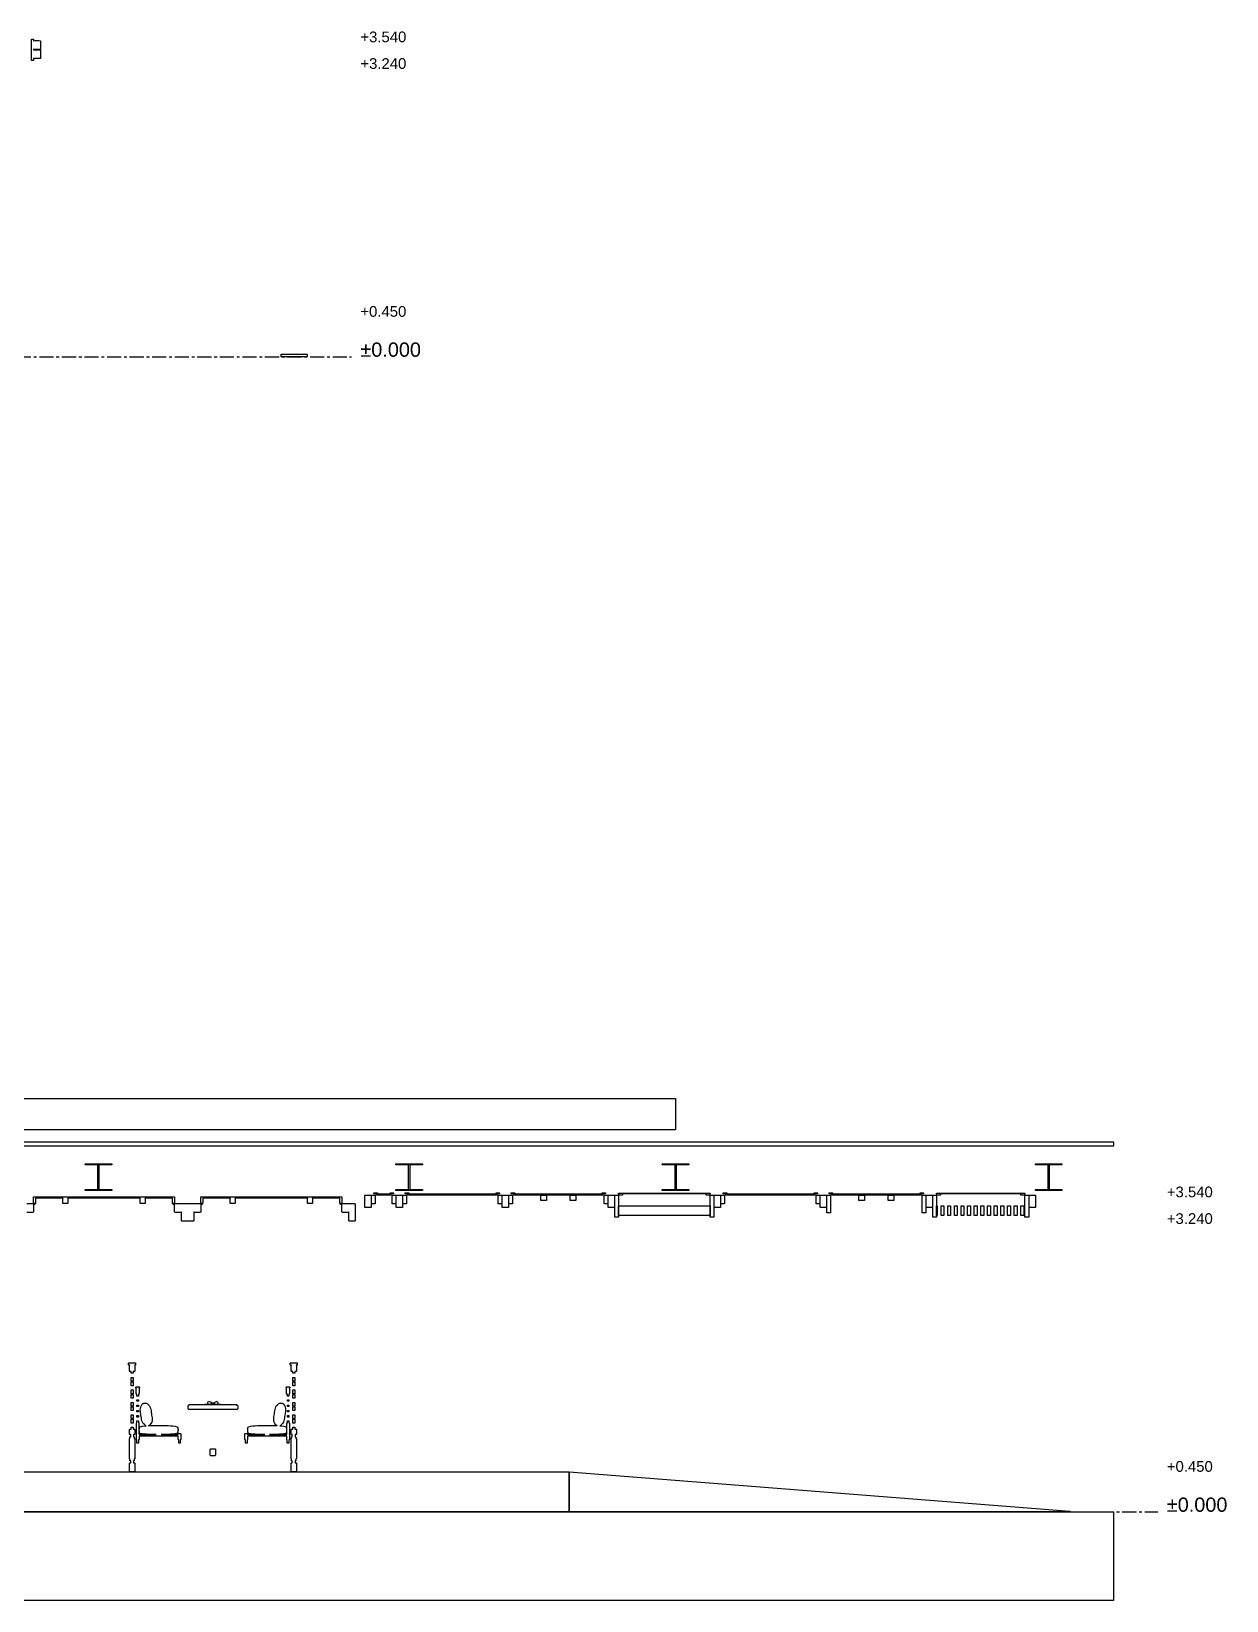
# Model space of a CAD drawing. Header units: millimetres. Extents: x -2320 to 44593, y -183000 to 30400.
# Drawn here: x 24556 to 38013, y -126000 to -108338 of the extents above; entities that cross this region are included whole.
import ezdxf

# ---------------------------------------------------------------- set-up
doc = ezdxf.new("R2010")
doc.units = ezdxf.units.MM
doc.header["$LTSCALE"] = 50
doc.linetypes.add('CENTER', pattern=[5.08, 3.175, -0.635, 0.635, -0.635])
for name, color, linetype in [('A-BLDG', 8, 'Continuous'), ('A-DIMS', 1, 'Continuous'), ('A-SECT', 7, 'Continuous'), ('S-GRID', 8, 'CENTER')]:
    doc.layers.add(name, color=color, linetype=linetype)
doc.styles.add('VN', font='arial.ttf')

msp = doc.modelspace()

# ---------------------------------------------------------------- linework, layer by layer
at = {"layer": 'A-BLDG'}
msp.add_lwpolyline([(31809.6, -120350), (31809.6, -120700), (3809.6, -120700), (3809.6, -120350)], close=True, dxfattribs=at)
at = {"layer": 'A-SECT'}
for points in [[(24598.5, -108644.9), (24578.1, -108643), (24578.1, -108667), (24557.5, -108667.1), (24557.5, -108427.1), (24578.1, -108427), (24578.1, -108443), (24598.5, -108440.9), (24639.2, -108440.8), (24659.6, -108442.7), (24659.6, -108538.7), (24639.2, -108540.8), (24598.5, -108540.9), (24578.1, -108539), (24578.1, -108547), (24598.5, -108544.9), (24639.2, -108544.8), (24659.6, -108546.7), (24659.6, -108642.7), (24639.2, -108644.8)], [(27384, -111970), (27640.5, -111970), (27651, -111970), (27653.7, -111970), (27659.9, -111970), (27659.9, -112000), (27653.7, -112000), (27651, -112000), (27640.5, -112000), (27384, -112000), (27383.9, -112000), (27375.2, -112000), (27366.5, -112000), (27366.5, -111970), (27375.2, -111970), (27383.9, -111970)], [(36740.2, -120835), (36740.2, -120885), (22009.6, -120885), (22009.6, -120835)], [(25302.5, -121095.7), (25159.6, -121095.7), (25159.6, -121085), (25459.6, -121085), (25459.6, -121095.7), (25316.7, -121095.7), (25316.7, -121374.3), (25459.6, -121374.3), (25459.6, -121385), (25159.6, -121385), (25159.6, -121374.3), (25302.5, -121374.3)], [(28802.5, -121095.7), (28659.6, -121095.7), (28659.6, -121085), (28959.6, -121085), (28959.6, -121095.7), (28816.7, -121095.7), (28816.7, -121374.3), (28959.6, -121374.3), (28959.6, -121385), (28659.6, -121385), (28659.6, -121374.3), (28802.5, -121374.3)], [(31802.5, -121095.7), (31659.6, -121095.7), (31659.6, -121085), (31959.6, -121085), (31959.6, -121095.7), (31816.7, -121095.7), (31816.7, -121374.3), (31959.6, -121374.3), (31959.6, -121385), (31659.6, -121385), (31659.6, -121374.3), (31802.5, -121374.3)], [(36002.5, -121095.7), (35859.6, -121095.7), (35859.6, -121085), (36159.6, -121085), (36159.6, -121095.7), (36016.7, -121095.7), (36016.7, -121374.3), (36159.6, -121374.3), (36159.6, -121385), (35859.6, -121385), (35859.6, -121374.3), (36002.5, -121374.3)], [(24581, -121455), (26165.3, -121455), (26165.3, -121470), (26165.3, -121530), (26145.3, -121530), (26145.3, -121470), (25833.3, -121470), (25838, -121474), (25838, -121526), (25833.3, -121530), (25784.3, -121530), (25779.6, -121526), (25779.7, -121474), (25784.3, -121470), (24962, -121470), (24966.7, -121474), (24966.7, -121526), (24962, -121530), (24913, -121530), (24908.4, -121526), (24908.4, -121474), (24913, -121470), (24601, -121470), (24601, -121530), (24581, -121530), (24581, -121470)], [(28049.6, -121470), (28049.6, -121530), (28029.6, -121530), (28029.6, -121470), (27717.6, -121470), (27722.3, -121474), (27722.3, -121526), (27717.6, -121530), (27668.6, -121530), (27663.9, -121526), (27663.9, -121474), (27668.6, -121470), (26846.3, -121470), (26851, -121474), (26851, -121526), (26846.3, -121530), (26797.3, -121530), (26792.6, -121526), (26792.6, -121474), (26797.3, -121470), (26485.3, -121470), (26485.3, -121530), (26465.3, -121530), (26465.3, -121470), (26465.3, -121455), (28049.6, -121455)], [(28379.6, -121435), (28379.6, -121575), (28309.6, -121575), (28309.6, -121435)], [(28384.6, -121435), (28426.6, -121435), (28426.6, -121535), (28384.6, -121535)], [(28411.6, -121411), (28451.6, -121411), (28451.6, -121423), (28593.7, -121423), (28593.7, -121411), (28633.7, -121411), (28633.7, -121423), (28603.7, -121423), (28603.7, -121435), (28441.6, -121435), (28441.6, -121423), (28411.6, -121423)], [(28618.7, -121435), (28660.7, -121435), (28660.7, -121535), (28618.7, -121535)], [(28733.7, -121435), (28733.7, -121575), (28663.7, -121575), (28663.7, -121435)], [(28736.7, -121435), (28778.7, -121435), (28778.7, -121535), (28736.7, -121535)], [(28763.7, -121411), (28803.7, -121411), (28803.7, -121423), (29787.2, -121423), (29787.2, -121411), (29827.2, -121411), (29827.2, -121423), (29797.2, -121423), (29797.2, -121435), (28793.7, -121435), (28793.7, -121423), (28763.7, -121423)], [(29812.2, -121435), (29854.2, -121435), (29854.2, -121535), (29812.2, -121535)], [(29927.2, -121435), (29927.2, -121575), (29857.2, -121575), (29857.2, -121435)], [(29930.2, -121535), (29930.2, -121435), (29972.2, -121435), (29972.2, -121535)], [(29957.2, -121411), (29997.2, -121411), (29997.2, -121423), (30980.7, -121423), (30980.7, -121411), (31020.7, -121411), (31020.7, -121423), (30990.7, -121423), (30990.7, -121435), (29987.2, -121435), (29987.2, -121423), (29957.2, -121423)], [(30291, -121495), (30291, -121437), (30354.1, -121437), (30354.1, -121495)], [(30623.8, -121437), (30686.9, -121437), (30686.9, -121495), (30623.8, -121495)], [(31005.7, -121535), (31005.7, -121435), (31047.7, -121435), (31047.7, -121535)], [(31120.7, -121435), (31120.7, -121575), (31050.7, -121575), (31050.7, -121435)], [(31123.7, -121435), (31165.7, -121435), (31165.7, -121685), (31123.7, -121685)], [(32199.2, -121423), (32194.2, -121423), (32194.2, -121435), (32154.2, -121435), (32154.2, -121423), (31210.7, -121423), (31210.7, -121435), (31170.7, -121435), (31170.7, -121423), (31165.7, -121423), (31165.7, -121413), (32199.2, -121413)], [(32199.2, -121685), (32199.2, -121435), (32241.2, -121435), (32241.2, -121685)], [(32314.2, -121435), (32314.2, -121575), (32244.2, -121575), (32244.2, -121435)], [(32317.2, -121435), (32359.2, -121435), (32359.2, -121535), (32317.2, -121535)], [(32344.2, -121411), (32384.2, -121411), (32384.2, -121423), (33367.6, -121423), (33367.6, -121411), (33407.6, -121411), (33407.6, -121423), (33377.6, -121423), (33377.6, -121435), (32374.2, -121435), (32374.2, -121423), (32344.2, -121423)], [(33392.6, -121435), (33434.6, -121435), (33434.6, -121535), (33392.6, -121535)], [(33507.6, -121435), (33507.6, -121575), (33437.6, -121575), (33437.6, -121435)], [(33510.6, -121435), (33552.6, -121435), (33552.6, -121635), (33510.6, -121635)], [(33537.6, -121423), (33537.6, -121411), (33577.6, -121411), (33577.6, -121423), (34561.1, -121423), (34561.1, -121411), (34601.1, -121411), (34601.1, -121423), (34571.1, -121423), (34571.1, -121435), (33567.6, -121435), (33567.6, -121423)], [(33871.4, -121437), (33934.6, -121437), (33934.6, -121495), (33871.4, -121495)], [(34204.2, -121437), (34267.4, -121437), (34267.4, -121495), (34204.2, -121495)], [(34586.1, -121635), (34586.1, -121435), (34628.1, -121435), (34628.1, -121635)], [(34701.1, -121435), (34701.1, -121575), (34631.1, -121575), (34631.1, -121435)], [(34704.1, -121435), (34746.1, -121435), (34746.1, -121685), (34704.1, -121685)], [(35742.6, -121423), (35737.6, -121423), (35737.6, -121435), (35697.6, -121435), (35697.6, -121423), (34791.1, -121423), (34791.1, -121435), (34751.1, -121435), (34751.1, -121423), (34746.1, -121423), (34746.1, -121413), (35742.6, -121413)], [(35742.6, -121435), (35784.6, -121435), (35784.6, -121685), (35742.6, -121685)], [(35789.6, -121435), (35824.6, -121435), (35859.6, -121435), (35859.6, -121575), (35824.6, -121575), (35789.6, -121575)], [(26241.3, -121630), (26169.3, -121630), (26165.3, -121626), (26165.3, -121542), (26150.3, -121542), (26150.3, -121532), (26165.3, -121532), (26165.3, -121534), (26169.3, -121530), (26241.3, -121530), (26245.3, -121534), (26245.3, -121536), (26251.3, -121530), (26379.3, -121530), (26385.3, -121536), (26385.3, -121534), (26389.3, -121530), (26461.3, -121530), (26465.3, -121534), (26465.3, -121532), (26480.3, -121532), (26480.3, -121542), (26465.3, -121542), (26465.3, -121626), (26461.3, -121630), (26389.3, -121630), (26385.3, -121626), (26385.3, -121724), (26379.3, -121730), (26251.3, -121730), (26245.3, -121724), (26245.3, -121626)], [(28135.6, -121730), (28129.6, -121724), (28129.6, -121626), (28125.6, -121630), (28053.6, -121630), (28049.6, -121626), (28049.6, -121542), (28034.6, -121542), (28034.6, -121532), (28049.6, -121532), (28049.6, -121534), (28053.6, -121530), (28125.6, -121530), (28129.6, -121534), (28129.6, -121536), (28135.6, -121530), (28193.6, -121530), (28199.6, -121536), (28199.6, -121724), (28193.6, -121730)], [(31166.7, -121665), (31166.7, -121555), (32198.2, -121555), (32198.2, -121665)], [(34747.1, -121555), (34754.6, -121555), (34754.6, -121665), (34747.1, -121665)], [(34797.6, -121555), (34829.6, -121555), (34829.6, -121665), (34797.6, -121665)], [(34872.6, -121555), (34904.6, -121555), (34904.6, -121665), (34872.6, -121665)], [(34947.6, -121665), (34947.6, -121555), (34979.6, -121555), (34979.6, -121665)], [(35022.6, -121555), (35054.6, -121555), (35054.6, -121665), (35022.6, -121665)], [(35097.6, -121555), (35129.6, -121555), (35129.6, -121665), (35097.6, -121665)], [(35172.6, -121665), (35172.6, -121555), (35204.6, -121555), (35204.6, -121665)], [(35247.6, -121555), (35279.6, -121555), (35279.6, -121665), (35247.6, -121665)], [(35322.6, -121665), (35322.6, -121555), (35354.6, -121555), (35354.6, -121665)], [(35397.6, -121555), (35429.6, -121555), (35429.6, -121665), (35397.6, -121665)], [(35472.6, -121665), (35472.6, -121555), (35504.6, -121555), (35504.6, -121665)], [(35547.6, -121555), (35579.6, -121555), (35579.6, -121665), (35547.6, -121665)], [(35622.6, -121665), (35622.6, -121555), (35654.6, -121555), (35654.6, -121665)], [(35697.6, -121665), (35697.6, -121555), (35729.6, -121555), (35729.6, -121665)], [(25701.6, -123441.2), (25677.6, -123441.2), (25677.6, -123427.1), (25677.6, -123420), (25663.6, -123420), (25659.6, -123416), (25659.6, -123354), (25663.6, -123350), (25652.6, -123350), (25649.6, -123347), (25649.6, -123328), (25652.6, -123325), (25726.6, -123325), (25729.6, -123328), (25729.6, -123347), (25726.6, -123350), (25715.6, -123350), (25719.6, -123354), (25719.6, -123416), (25715.6, -123420), (25701.6, -123420), (25701.6, -123427.1)], [(27479.6, -123354), (27483.6, -123350), (27472.6, -123350), (27469.6, -123347), (27469.6, -123328), (27472.6, -123325), (27546.6, -123325), (27549.6, -123328), (27549.6, -123347), (27546.6, -123350), (27535.6, -123350), (27539.6, -123354), (27539.6, -123416), (27535.6, -123420), (27521.6, -123420), (27521.6, -123427.1), (27521.6, -123441.2), (27497.6, -123441.2), (27497.6, -123427.1), (27497.6, -123420), (27483.6, -123420), (27479.6, -123416)], [(25701.6, -123531.2), (25677.6, -123531.2), (25677.6, -123525.4), (25677.6, -123488.8), (25701.6, -123488.8), (25701.6, -123525.4)], [(25677.6, -123538.8), (25701.6, -123538.8), (25701.6, -123566.1), (25701.6, -123581.2), (25677.6, -123581.2), (25677.6, -123566.1)], [(25677.6, -123665.4), (25677.6, -123628.8), (25701.6, -123628.8), (25701.6, -123665.4), (25701.6, -123671.2), (25677.6, -123671.2)], [(25744.6, -123697.4), (25744.6, -123697.3), (25744.6, -123692.6), (25744.6, -123675), (25740.6, -123675), (25736.6, -123671), (25736.6, -123614), (25740.6, -123610), (25736.6, -123610), (25732.6, -123606), (25732.6, -123599), (25736.6, -123595), (25770.6, -123595), (25774.6, -123599), (25774.6, -123606), (25770.6, -123610), (25766.6, -123610), (25770.6, -123614), (25770.6, -123671), (25766.6, -123675), (25760.6, -123675), (25760.6, -123692.6), (25760.6, -123697.3), (25760.6, -123697.4), (25760.6, -123697.6), (25744.6, -123697.6)], [(27438.6, -123697.4), (27438.6, -123697.3), (27438.6, -123675), (27432.6, -123675), (27428.6, -123671), (27428.6, -123614), (27432.6, -123610), (27428.6, -123610), (27424.6, -123606), (27424.6, -123599), (27428.6, -123595), (27462.6, -123595), (27466.6, -123599), (27466.6, -123606), (27462.6, -123610), (27458.6, -123610), (27462.6, -123614), (27462.6, -123671), (27458.6, -123675), (27454.6, -123675), (27454.6, -123697.3), (27454.6, -123697.4), (27454.6, -123697.6), (27438.6, -123697.6)], [(27521.6, -123531.2), (27497.6, -123531.2), (27497.6, -123525.4), (27497.6, -123488.8), (27521.6, -123488.8), (27521.6, -123525.4)], [(27497.6, -123538.8), (27521.6, -123538.8), (27521.6, -123566.1), (27521.6, -123581.2), (27497.6, -123581.2), (27497.6, -123566.1)], [(27497.6, -123665.4), (27497.6, -123628.8), (27521.6, -123628.8), (27521.6, -123665.4), (27521.6, -123671.2), (27497.6, -123671.2)], [(25701.6, -123684.6), (25701.6, -123721.2), (25677.6, -123721.2), (25677.6, -123684.6), (25677.6, -123678.8), (25701.6, -123678.8)], [(25701.6, -123811.2), (25677.6, -123811.2), (25677.6, -123805.4), (25677.6, -123768.8), (25701.6, -123768.8), (25701.6, -123805.4)], [(25738.6, -124187), (25738.6, -124123), (25741.6, -124120), (25738.6, -124117), (25738.6, -124003), (25741.6, -124000), (25744.6, -124000), (25744.6, -123977.7), (25744.6, -123977.6), (25744.6, -123977.4), (25760.6, -123977.4), (25760.6, -123977.6), (25760.6, -123977.7), (25760.6, -124000), (25763.6, -124000), (25766.6, -124003), (25766.6, -124117), (25763.6, -124120), (25765.6, -124120), (25768.6, -124123), (25768.6, -124130), (25961.7, -124130), (25934.9, -124129.9), (25908, -124129.7), (25881.1, -124129.2), (25854.2, -124128.2), (25827.4, -124125.9), (25801.6, -124122.3), (25782.3, -124117.7), (25774, -124113), (25772.3, -124108.3), (25771.8, -124103.6), (25771.4, -124098.9), (25771.1, -124094.2), (25770.8, -124089.4), (25770.7, -124084.7), (25770.7, -124080.6), (25770.2, -124078.8), (25770.7, -124078.3), (25770.7, -124075.3), (25770.8, -124070.6), (25771.1, -124065.8), (25771.4, -124061.1), (25771.8, -124056.4), (25772.3, -124051.7), (25774, -124047), (25782.3, -124042.3), (25801.6, -124037.7), (25827.4, -124034.1), (25847, -124032.4), (25845.9, -124032.1), (25839, -124027.9), (25827.4, -124018.2), (25815, -124004.9), (25806.3, -123990.4), (25800.8, -123975.4), (25797.1, -123960.2), (25794.3, -123944.8), (25792, -123929.4), (25789.7, -123913.9), (25787.3, -123898.5), (25785, -123883), (25783.1, -123867.5), (25782.1, -123851.8), (25782.9, -123835.9), (25786.9, -123819.5), (25794.9, -123803.1), (25803.1, -123790.4), (25808.4, -123784.3), (25811.6, -123782.4), (25814.5, -123781.2), (25817.4, -123780.2), (25820.4, -123779.2), (25823.3, -123778.5), (25826.3, -123777.8), (25828.9, -123777.4), (25830.4, -123776.7), (25830.9, -123777.1), (25832.3, -123776.9), (25835.3, -123776.6), (25838.4, -123776.5), (25841.5, -123776.5), (25844.6, -123776.7), (25847.7, -123776.9), (25851.3, -123777.9), (25858.2, -123782.1), (25869.8, -123791.8), (25882.2, -123805.1), (25890.9, -123819.6), (25896.4, -123834.6), (25900.1, -123849.8), (25902.9, -123865.2), (25905.2, -123880.6), (25907.5, -123896.1), (25909.9, -123911.5), (25912.2, -123927), (25914.1, -123942.5), (25915.1, -123958.2), (25914.3, -123974.1), (25910.3, -123990.5), (25902.4, -124006.9), (25894.1, -124019.6), (25888.8, -124025.7), (25885.6, -124027.6), (25882.7, -124028.8), (25879.8, -124029.8), (25876.8, -124030.8), (25876, -124031), (25881.1, -124030.8), (25908, -124030.3), (25934.9, -124030.1), (25961.7, -124030), (25988.6, -124030), (26015.5, -124030), (26042.4, -124030.1), (26069.2, -124030.3), (26096.1, -124030.8), (26123, -124031.8), (26149.9, -124034.1), (26175.6, -124037.7), (26194.9, -124042.3), (26203.2, -124047), (26204.9, -124051.7), (26205.4, -124056.4), (26205.8, -124061.1), (26206.1, -124065.8), (26206.4, -124070.6), (26206.5, -124075.3), (26206.5, -124079.4), (26207, -124081.2), (26206.5, -124081.7), (26206.5, -124084.7), (26206.4, -124089.4), (26206.1, -124094.2), (26205.8, -124098.9), (26205.4, -124103.6), (26204.9, -124108.3), (26203.2, -124113), (26194.9, -124117.7), (26175.6, -124122.3), (26149.9, -124125.9), (26123, -124128.2), (26096.1, -124129.2), (26069.2, -124129.7), (26042.4, -124129.9), (26015.5, -124130), (26208.6, -124130), (26208.6, -124123), (26211.6, -124120), (26235.6, -124120), (26238.6, -124123), (26238.6, -124187), (26235.6, -124190), (26232.6, -124190), (26232.6, -124226.3), (26214.6, -124226.3), (26214.6, -124190), (26211.6, -124190), (26208.6, -124187), (26208.6, -124150), (25768.6, -124150), (25768.6, -124187), (25765.6, -124190), (25762.6, -124190), (25762.6, -124226.3), (25744.6, -124226.3), (25744.6, -124190), (25741.6, -124190)], [(25744.6, -123756.6), (25744.6, -123740.2), (25744.6, -123740), (25744.6, -123739.8), (25760.6, -123739.8), (25760.6, -123740), (25760.6, -123740.2), (25760.6, -123756.6), (25760.6, -123756.8), (25760.6, -123757), (25744.6, -123757), (25744.6, -123756.8)], [(25744.6, -123816), (25744.6, -123799.6), (25744.6, -123799.4), (25744.6, -123799.2), (25760.6, -123799.2), (25760.6, -123799.4), (25760.6, -123799.6), (25760.6, -123816), (25760.6, -123816.2), (25760.6, -123816.4), (25744.6, -123816.4), (25744.6, -123816.2)], [(26879.6, -123842), (26871.6, -123850), (26327.6, -123850), (26319.6, -123842), (26319.6, -123808), (26327.6, -123800), (26333.6, -123800), (26329.6, -123796), (26333.6, -123792), (26865.6, -123792), (26869.6, -123796), (26865.6, -123800), (26871.6, -123800), (26879.6, -123808)], [(26689.7, -123792), (26509.5, -123792), (26509.5, -123789), (26547.5, -123789), (26544, -123771), (26551, -123755), (26558.1, -123757.9), (26571.9, -123762.8), (26572.7, -123763), (26579.6, -123775), (26581.1, -123775.1), (26588.1, -123775.3), (26594.1, -123775.4), (26599.6, -123775.4), (26605.1, -123775.4), (26611.1, -123775.3), (26618.1, -123775.1), (26619.6, -123775), (26626.5, -123763), (26627.3, -123762.8), (26641.1, -123757.9), (26648.1, -123755), (26655.2, -123771), (26651.7, -123789), (26689.7, -123789)], [(26963.6, -124120), (26987.6, -124120), (26990.6, -124123), (26990.6, -124130), (27183.7, -124130), (27156.9, -124129.9), (27130, -124129.7), (27103.1, -124129.2), (27076.2, -124128.2), (27049.4, -124125.9), (27023.6, -124122.3), (27004.3, -124117.7), (26996, -124113), (26994.3, -124108.3), (26993.8, -124103.6), (26993.4, -124098.9), (26993.1, -124094.2), (26992.8, -124089.4), (26992.7, -124084.7), (26992.7, -124081.7), (26992.2, -124081.2), (26992.7, -124079.4), (26992.7, -124075.3), (26992.8, -124070.6), (26993.1, -124065.8), (26993.4, -124061.1), (26993.8, -124056.4), (26994.3, -124051.7), (26996, -124047), (27004.3, -124042.3), (27023.6, -124037.7), (27049.4, -124034.1), (27076.2, -124031.8), (27103.1, -124030.8), (27130, -124030.3), (27156.9, -124030.1), (27183.7, -124030), (27210.6, -124030), (27237.5, -124030), (27264.3, -124030.1), (27291.2, -124030.3), (27318.1, -124030.8), (27323.2, -124031), (27322.4, -124030.8), (27319.4, -124029.8), (27316.5, -124028.8), (27313.6, -124027.6), (27310.4, -124025.7), (27305.1, -124019.6), (27296.8, -124006.9), (27288.9, -123990.5), (27284.9, -123974.1), (27284.1, -123958.2), (27285.1, -123942.5), (27287, -123927), (27289.3, -123911.5), (27291.7, -123896.1), (27294, -123880.6), (27296.3, -123865.2), (27299.1, -123849.8), (27302.8, -123834.6), (27308.3, -123819.6), (27317, -123805.1), (27329.4, -123791.8), (27341, -123782.1), (27347.9, -123777.9), (27351.5, -123776.9), (27354.6, -123776.7), (27357.7, -123776.5), (27360.8, -123776.5), (27363.9, -123776.6), (27366.9, -123776.9), (27368.3, -123777.1), (27368.8, -123776.7), (27370.3, -123777.4), (27372.9, -123777.8), (27375.9, -123778.5), (27378.8, -123779.2), (27381.8, -123780.2), (27384.7, -123781.2), (27387.6, -123782.4), (27390.8, -123784.3), (27396.1, -123790.4), (27404.3, -123803.1), (27412.3, -123819.5), (27416.3, -123835.9), (27417.1, -123851.8), (27416.1, -123867.5), (27414.2, -123883), (27411.9, -123898.5), (27409.5, -123913.9), (27407.2, -123929.4), (27404.9, -123944.8), (27402.1, -123960.2), (27398.4, -123975.4), (27392.9, -123990.4), (27384.2, -124004.9), (27371.8, -124018.2), (27360.2, -124027.9), (27353.3, -124032.1), (27352.2, -124032.4), (27371.8, -124034.1), (27397.6, -124037.7), (27416.9, -124042.3), (27425.2, -124047), (27426.9, -124051.7), (27427.4, -124056.4), (27427.8, -124061.1), (27428.1, -124065.8), (27428.4, -124070.6), (27428.5, -124075.3), (27428.5, -124078.3), (27429, -124078.8), (27428.5, -124080.6), (27428.5, -124084.7), (27428.4, -124089.4), (27428.1, -124094.2), (27427.8, -124098.9), (27427.4, -124103.6), (27426.9, -124108.3), (27425.2, -124113), (27416.9, -124117.7), (27397.6, -124122.3), (27371.8, -124125.9), (27345, -124128.2), (27318.1, -124129.2), (27291.2, -124129.7), (27264.3, -124129.9), (27237.5, -124130), (27430.6, -124130), (27430.6, -124123), (27433.6, -124120), (27435.6, -124120), (27432.6, -124117), (27432.6, -124003), (27435.6, -124000), (27438.6, -124000), (27438.6, -123982.4), (27438.6, -123977.7), (27438.6, -123977.6), (27438.6, -123977.4), (27454.6, -123977.4), (27454.6, -123977.6), (27454.6, -123977.7), (27454.6, -123982.4), (27454.6, -124000), (27457.6, -124000), (27460.6, -124003), (27460.6, -124117), (27457.6, -124120), (27460.6, -124123), (27460.6, -124187), (27457.6, -124190), (27454.6, -124190), (27454.6, -124226.3), (27436.6, -124226.3), (27436.6, -124190), (27433.6, -124190), (27430.6, -124187), (27430.6, -124150), (26990.6, -124150), (26990.6, -124187), (26987.6, -124190), (26984.6, -124190), (26984.6, -124226.3), (26966.6, -124226.3), (26966.6, -124190), (26963.6, -124190), (26960.6, -124187), (26960.6, -124123)], [(27454.6, -123740.2), (27454.6, -123756.6), (27454.6, -123756.8), (27454.6, -123757), (27438.6, -123757), (27438.6, -123756.8), (27438.6, -123756.6), (27438.6, -123740.2), (27438.6, -123740), (27438.6, -123739.8), (27454.6, -123739.8), (27454.6, -123740)], [(27454.6, -123799.6), (27454.6, -123816), (27454.6, -123816.2), (27454.6, -123816.4), (27438.6, -123816.4), (27438.6, -123816.2), (27438.6, -123816), (27438.6, -123799.6), (27438.6, -123799.4), (27438.6, -123799.2), (27454.6, -123799.2), (27454.6, -123799.4)], [(27521.6, -123684.6), (27521.6, -123721.2), (27497.6, -123721.2), (27497.6, -123684.6), (27497.6, -123678.8), (27521.6, -123678.8)], [(27521.6, -123811.2), (27497.6, -123811.2), (27497.6, -123805.4), (27497.6, -123768.8), (27521.6, -123768.8), (27521.6, -123805.4)], [(25677.6, -123818.8), (25701.6, -123818.8), (25701.6, -123846.1), (25701.6, -123861.2), (25677.6, -123861.2), (25677.6, -123846.1)], [(25677.6, -123945.4), (25677.6, -123908.8), (25701.6, -123908.8), (25701.6, -123945.4), (25701.6, -123951.2), (25677.6, -123951.2)], [(25677.6, -123986.1), (25677.6, -123958.8), (25701.6, -123958.8), (25701.6, -123986.1), (25701.6, -124001.2), (25677.6, -124001.2)], [(25744.6, -123875.4), (25744.6, -123859), (25744.6, -123858.8), (25744.6, -123858.6), (25760.6, -123858.6), (25760.6, -123858.8), (25760.6, -123859), (25760.6, -123875.4), (25760.6, -123875.6), (25760.6, -123875.8), (25744.6, -123875.8), (25744.6, -123875.6)], [(25744.6, -123935), (25744.6, -123934.8), (25744.6, -123918.4), (25744.6, -123918.2), (25744.6, -123918), (25760.6, -123918), (25760.6, -123918.2), (25760.6, -123918.4), (25760.6, -123934.8), (25760.6, -123935), (25760.6, -123935.2), (25744.6, -123935.2)], [(27454.6, -123859), (27454.6, -123875.4), (27454.6, -123875.6), (27454.6, -123875.8), (27438.6, -123875.8), (27438.6, -123875.6), (27438.6, -123875.4), (27438.6, -123859), (27438.6, -123858.8), (27438.6, -123858.6), (27454.6, -123858.6), (27454.6, -123858.8)], [(27454.6, -123918.2), (27454.6, -123918.4), (27454.6, -123934.8), (27454.6, -123935), (27454.6, -123935.2), (27438.6, -123935.2), (27438.6, -123935), (27438.6, -123934.8), (27438.6, -123918.4), (27438.6, -123918.2), (27438.6, -123918), (27454.6, -123918)], [(27497.6, -123818.8), (27521.6, -123818.8), (27521.6, -123846.1), (27521.6, -123861.2), (27497.6, -123861.2), (27497.6, -123846.1)], [(27497.6, -123945.4), (27497.6, -123908.8), (27521.6, -123908.8), (27521.6, -123945.4), (27521.6, -123951.2), (27497.6, -123951.2)], [(27497.6, -123986.1), (27497.6, -123958.8), (27521.6, -123958.8), (27521.6, -123986.1), (27521.6, -124001.2), (27497.6, -124001.2)], [(25719.6, -124546), (25715.6, -124550), (25663.6, -124550), (25659.6, -124546), (25659.6, -124454), (25663.6, -124450), (25673.6, -124450), (25673.6, -124425), (25665.6, -124425), (25665.6, -124405), (25659.6, -124405), (25659.6, -124296.9), (25659.6, -124175), (25665.6, -124175), (25665.6, -124155), (25673.6, -124155), (25673.6, -124130), (25663.6, -124130), (25659.6, -124126), (25659.6, -124074), (25663.6, -124070), (25677.6, -124070), (25677.6, -124062.9), (25677.6, -124048.8), (25701.6, -124048.8), (25701.6, -124062.9), (25701.6, -124070), (25715.6, -124070), (25719.6, -124074), (25719.6, -124126), (25715.6, -124130), (25705.6, -124130), (25705.6, -124155), (25713.6, -124155), (25713.6, -124175), (25719.6, -124175), (25719.6, -124296.9), (25719.6, -124405), (25713.6, -124405), (25713.6, -124425), (25705.6, -124425), (25705.6, -124450), (25715.6, -124450), (25719.6, -124454)], [(27539.6, -124546), (27535.6, -124550), (27483.6, -124550), (27479.6, -124546), (27479.6, -124454), (27483.6, -124450), (27493.6, -124450), (27493.6, -124425), (27485.6, -124425), (27485.6, -124405), (27479.6, -124405), (27479.6, -124296.9), (27479.6, -124175), (27485.6, -124175), (27485.6, -124155), (27493.6, -124155), (27493.6, -124130), (27483.6, -124130), (27479.6, -124126), (27479.6, -124074), (27483.6, -124070), (27497.6, -124070), (27497.6, -124062.9), (27497.6, -124048.8), (27521.6, -124048.8), (27521.6, -124062.9), (27521.6, -124070), (27535.6, -124070), (27539.6, -124074), (27539.6, -124126), (27535.6, -124130), (27525.6, -124130), (27525.6, -124155), (27533.6, -124155), (27533.6, -124175), (27539.6, -124175), (27539.6, -124296.9), (27539.6, -124405), (27533.6, -124405), (27533.6, -124425), (27525.6, -124425), (27525.6, -124450), (27535.6, -124450), (27539.6, -124454)], [(26569.6, -124296), (26575.6, -124290), (26623.6, -124290), (26629.6, -124296), (26629.6, -124364), (26623.6, -124370), (26575.6, -124370), (26569.6, -124364)], [(30609.6, -124552), (30609.6, -125000), (15009.6, -125000), (15009.6, -124552)], [(30609.6, -125000), (30609.6, -124550), (36249.6, -124995), (36249.6, -125000)], [(14231.6, -125001.8), (15259.6, -125001.8), (17759.6, -125001.8), (17759.6, -125000), (17809.6, -125000), (17809.6, -125001.8), (21409.6, -125001.8), (28059.6, -125001.8), (30485.4, -125001.8), (36740.2, -125001.8), (36740.2, -126000), (30485.4, -126000), (28059.6, -126000), (21409.6, -126000), (17809.6, -126000), (17759.6, -126000), (15259.6, -126000), (14231.6, -126000), (10631.6, -126000), (0, -126000), (0, -125001.8), (10631.6, -125001.8)]]:
    msp.add_lwpolyline(points, close=True, dxfattribs=at)
msp.add_lwpolyline([(24505, -121530), (24577, -121530), (24581, -121534), (24581, -121532), (24596, -121532), (24596, -121542), (24581, -121542), (24581, -121626), (24577, -121630), (24505, -121630)], dxfattribs=at)
at = {"layer": 'S-GRID'}
for p, q in [((-500, -112000), (28159.9, -112000)), ((-500, -125000), (37240.2, -125000))]:
    msp.add_line(p, q, dxfattribs=at)

# ---------------------------------------------------------------- texts
at = {"layer": 'A-DIMS', "style": 'VN'}
for s, height, p in [('+3.540', 120, (28259.9, -108460)), ('+3.240', 120, (28259.9, -108760)), ('+0.450', 120, (28259.9, -111550)), ('±0.000', 160, (28259.9, -112000)), ('+3.540', 120, (37340.2, -121460)), ('+3.240', 120, (37340.2, -121760)), ('+0.450', 120, (37340.2, -124550)), ('±0.000', 160, (37340.2, -125000))]:
    msp.add_text(s, height=height, dxfattribs=at).set_placement(p)

doc.saveas('drawing.dxf')
